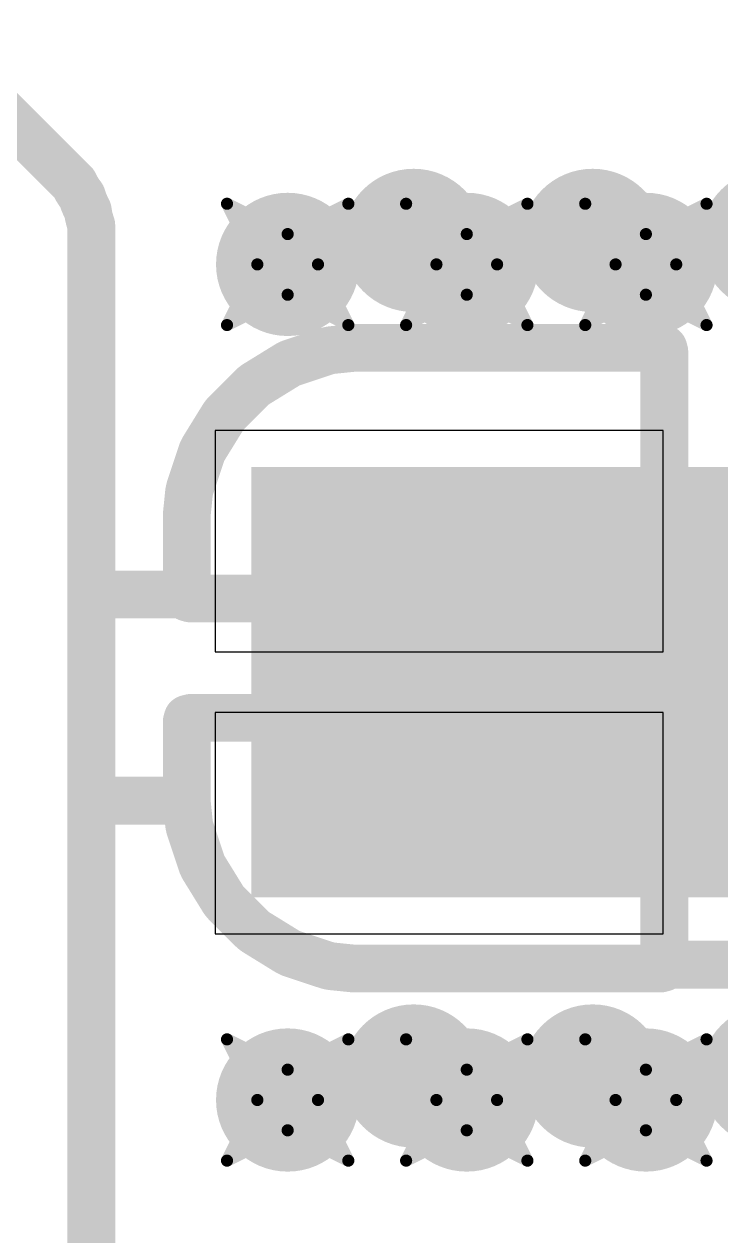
# Model space of a CAD drawing. Header units: inches. Extents: x 0 to 12.4, y -0.6 to 2.2.
# Drawn here: x 1.4329 to 1.5478, y 1.3916 to 1.5914 of the extents above; entities that cross this region are included whole.
import ezdxf

# ---------------------------------------------------------------- set-up
doc = ezdxf.new("R2010")
doc.units = ezdxf.units.IN
doc.header["$MEASUREMENT"] = 0
for name, color, linetype in [('Bottom Layer', 5, 'Continuous'), ('Dimension', 6, 'Continuous'), ('Drill Drawing', 1, 'Continuous'), ('Top Layer', 1, 'Continuous'), ('Top Paste', 8, 'Continuous'), ('Top Solder', 216, 'Continuous'), ('Via Holes', 16, 'Continuous')]:
    doc.layers.add(name, color=color, linetype=linetype)

# ---------------------------------------------------------------- blocks, each defined once
blk = doc.blocks.new('RT1A221M0605_61')
at = {"layer": 'Top Layer'}
blk.add_hatch(color=1, dxfattribs=at).paths.add_polyline_path([(0.03740155, 0.03149605), (0.17519685, 0.03149605), (0.17519685, -0.03149605), (0.03740155, -0.03149605)])
at = {"layer": 'Top Paste'}
blk.add_hatch(color=8, dxfattribs=at).paths.add_polyline_path([(0.03740155, 0.03149605), (0.17519685, 0.03149605), (0.17519685, -0.03149605), (0.03740155, -0.03149605)])
at = {"layer": 'Top Solder'}
blk.add_hatch(color=216, dxfattribs=at).paths.add_polyline_path([(0.03340155, 0.03549605), (0.17919685, 0.03549605), (0.17919685, -0.03549605), (0.03340155, -0.03549605)])

msp = doc.modelspace()

# ---------------------------------------------------------------- hatches: boundary and pattern name
at = {"layer": 'Bottom Layer'}
h = msp.add_hatch(color=5, dxfattribs=at)
edge = h.paths.add_edge_path()
edge.add_arc((1.4763779, 1.5518267), 0.011811, 0, 360)
h = msp.add_hatch(color=5, dxfattribs=at)
edge = h.paths.add_edge_path()
edge.add_arc((1.5059055, 1.5518267), 0.011811, 0, 360)
h = msp.add_hatch(color=5, dxfattribs=at)
edge = h.paths.add_edge_path()
edge.add_arc((1.535433, 1.5518267), 0.011811, 0, 360)
h = msp.add_hatch(color=5, dxfattribs=at)
edge = h.paths.add_edge_path()
edge.add_arc((1.4763779, 1.4140315), 0.011811, 0, 360)
h = msp.add_hatch(color=5, dxfattribs=at)
edge = h.paths.add_edge_path()
edge.add_arc((1.5059055, 1.4140315), 0.011811, 0, 360)
h = msp.add_hatch(color=5, dxfattribs=at)
edge = h.paths.add_edge_path()
edge.add_arc((1.535433, 1.4140315), 0.011811, 0, 360)
at = {"layer": 'Dimension'}
h = msp.add_hatch(color=6, dxfattribs=at)
edge = h.paths.add_edge_path()
edge.add_arc((1.4971399, 1.555784), 0.011811, 0, 360)
h = msp.add_hatch(color=6, dxfattribs=at)
edge = h.paths.add_edge_path()
edge.add_arc((1.5266675, 1.555784), 0.011811, 0, 360)
h = msp.add_hatch(color=6, dxfattribs=at)
edge = h.paths.add_edge_path()
edge.add_arc((1.556195, 1.555784), 0.011811, 0, 360)
h = msp.add_hatch(color=6, dxfattribs=at)
edge = h.paths.add_edge_path()
edge.add_arc((1.4971399, 1.4179887), 0.011811, 0, 360)
h = msp.add_hatch(color=6, dxfattribs=at)
edge = h.paths.add_edge_path()
edge.add_arc((1.5266675, 1.4179887), 0.011811, 0, 360)
h = msp.add_hatch(color=6, dxfattribs=at)
edge = h.paths.add_edge_path()
edge.add_arc((1.556195, 1.4179887), 0.011811, 0, 360)
at = {"layer": 'Top Layer'}
h = msp.add_hatch(color=1, dxfattribs=at)
edge = h.paths.add_edge_path()
edge.add_arc((1.4763779, 1.5518267), 0.011811, 0, 360)
h = msp.add_hatch(color=1, dxfattribs=at)
edge = h.paths.add_edge_path()
edge.add_arc((1.5059055, 1.5518267), 0.011811, 0, 360)
h = msp.add_hatch(color=1, dxfattribs=at)
edge = h.paths.add_edge_path()
edge.add_arc((1.535433, 1.5518267), 0.011811, 0, 360)
h = msp.add_hatch(color=1, dxfattribs=at)
edge = h.paths.add_edge_path()
edge.add_arc((1.4763779, 1.4140315), 0.011811, 0, 360)
h = msp.add_hatch(color=1, dxfattribs=at)
edge = h.paths.add_edge_path()
edge.add_arc((1.5059055, 1.4140315), 0.011811, 0, 360)
h = msp.add_hatch(color=1, dxfattribs=at)
edge = h.paths.add_edge_path()
edge.add_arc((1.535433, 1.4140315), 0.011811, 0, 360)
at = {"layer": 'Via Holes'}
h = msp.add_hatch(color=7, dxfattribs=at)
edge = h.paths.add_edge_path()
edge.add_arc((1.4763779, 1.5518267), 0.0059055, 0, 360)
h = msp.add_hatch(color=7, dxfattribs=at)
edge = h.paths.add_edge_path()
edge.add_arc((1.5059055, 1.5518267), 0.0059055, 0, 360)
h = msp.add_hatch(color=7, dxfattribs=at)
edge = h.paths.add_edge_path()
edge.add_arc((1.535433, 1.5518267), 0.0059055, 0, 360)
h = msp.add_hatch(color=7, dxfattribs=at)
edge = h.paths.add_edge_path()
edge.add_arc((1.4763779, 1.4140315), 0.0059055, 0, 360)
h = msp.add_hatch(color=7, dxfattribs=at)
edge = h.paths.add_edge_path()
edge.add_arc((1.5059055, 1.4140315), 0.0059055, 0, 360)
h = msp.add_hatch(color=7, dxfattribs=at)
edge = h.paths.add_edge_path()
edge.add_arc((1.535433, 1.4140315), 0.0059055, 0, 360)

# ---------------------------------------------------------------- linework, layer by layer
at = {"layer": 'Dimension'}
for points in [[(1.4188292, 1.587496, 0.007874, 0.007874, 0), (1.4402692, 1.566056, 0.007874, 0.007874, 0)], [(1.4402692, 1.566056, 0.007874, 0.007874, 0), (1.4402693, 1.5660559, 0.007874, 0.007874, 0)], [(1.4402693, 1.5660559, 0.007874, 0.007874, 0), (1.4411576, 1.5651676, 0.007874, 0.007874, 0)], [(1.4411576, 1.5651676, 0.007874, 0.007874, 0), (1.441332, 1.5648252, 0.007874, 0.007874, 0)], [(1.441332, 1.5648252, 0.007874, 0.007874, 0), (1.4413321, 1.5648252, 0.007874, 0.007874, 0)], [(1.4413321, 1.5648252, 0.007874, 0.007874, 0), (1.4415536, 1.5643905, 0.007874, 0.007874, 0)], [(1.4415536, 1.5643905, 0.007874, 0.007874, 0), (1.4419537, 1.5637376, 0.007874, 0.007874, 0)], [(1.4419537, 1.5637376, 0.007874, 0.007874, 0), (1.4424665, 1.5630316, 0.007874, 0.007874, 0)], [(1.4424665, 1.5630316, 0.007874, 0.007874, 0), (1.4427361, 1.562202, 0.007874, 0.007874, 0)], [(1.4427361, 1.562202, 0.007874, 0.007874, 0), (1.4430291, 1.5614946, 0.007874, 0.007874, 0)], [(1.4430291, 1.5614946, 0.007874, 0.007874, 0), (1.4434252, 1.5607172, 0.007874, 0.007874, 0)], [(1.4434252, 1.5607172, 0.007874, 0.007874, 0), (1.4434853, 1.5603379, 0.007874, 0.007874, 0)], [(1.4434853, 1.5603379, 0.007874, 0.007874, 0), (1.4435616, 1.5598559, 0.007874, 0.007874, 0)], [(1.4435616, 1.5598559, 0.007874, 0.007874, 0), (1.4437405, 1.5591107, 0.007874, 0.007874, 0)], [(1.4437405, 1.5591107, 0.007874, 0.007874, 0), (1.44401, 1.5582814, 0.007874, 0.007874, 0)], [(1.44401, 1.5578973, 0.007874, 0.007874, 0), (1.44401, 1.5582814, 0.007874, 0.007874, 0)], [(1.44401, 1.4973717, 0.007874, 0.007874, 0), (1.44401, 1.5578973, 0.007874, 0.007874, 0)], [(1.4769719, 1.5355726, 0.007874, 0.007874, 0), (1.4830012, 1.5375705, 0.007874, 0.007874, 0)], [(1.4830012, 1.5375705, 0.007874, 0.007874, 0), (1.4835194, 1.5376815, 0.007874, 0.007874, 0)], [(1.4835194, 1.5376815, 0.007874, 0.007874, 0), (1.4871749, 1.5380548, 0.007874, 0.007874, 0)], [(1.4871749, 1.5380548, 0.007874, 0.007874, 0), (1.4874222, 1.5380674, 0.007874, 0.007874, 0)], [(1.4874222, 1.5380674, 0.007874, 0.007874, 0), (1.5378357, 1.5380674, 0.007874, 0.007874, 0)], [(1.5378357, 1.5380674, 0.007874, 0.007874, 0), (1.5383426, 1.5379316, 0.007874, 0.007874, 0)], [(1.5383426, 1.5379316, 0.007874, 0.007874, 0), (1.5384785, 1.5374247, 0.007874, 0.007874, 0)], [(1.5384785, 1.4973717, 0.007874, 0.007874, 0), (1.5384785, 1.5374247, 0.007874, 0.007874, 0)], [(1.4710692, 1.5320088, 0.007874, 0.007874, 0), (1.4764601, 1.5353339, 0.007874, 0.007874, 0)], [(1.4764601, 1.5353339, 0.007874, 0.007874, 0), (1.4769719, 1.5355726, 0.007874, 0.007874, 0)], [(1.4661476, 1.5271799, 0.007874, 0.007874, 0), (1.4706259, 1.5316583, 0.007874, 0.007874, 0)], [(1.4706259, 1.5316583, 0.007874, 0.007874, 0), (1.4710692, 1.5320088, 0.007874, 0.007874, 0)], [(1.4624719, 1.5213457, 0.007874, 0.007874, 0), (1.465797, 1.5267366, 0.007874, 0.007874, 0)], [(1.465797, 1.5267366, 0.007874, 0.007874, 0), (1.4661476, 1.5271799, 0.007874, 0.007874, 0)], [(1.4602354, 1.5148047, 0.007874, 0.007874, 0), (1.4622332, 1.5208339, 0.007874, 0.007874, 0)], [(1.4622332, 1.5208339, 0.007874, 0.007874, 0), (1.4624719, 1.5213457, 0.007874, 0.007874, 0)], [(1.4601244, 1.5142863, 0.007874, 0.007874, 0), (1.4602354, 1.5148047, 0.007874, 0.007874, 0)], [(1.4597509, 1.5106309, 0.007874, 0.007874, 0), (1.4601244, 1.5142863, 0.007874, 0.007874, 0)], [(1.4597383, 1.5103837, 0.007874, 0.007874, 0), (1.4597509, 1.5106309, 0.007874, 0.007874, 0)], [(1.4597383, 1.4973717, 0.007874, 0.007874, 0), (1.4597383, 1.5103837, 0.007874, 0.007874, 0)], [(1.44401, 1.4633892, 0.007874, 0.007874, 0), (1.44401, 1.4973717, 0.007874, 0.007874, 0)], [(1.44401, 1.4973717, 0.007874, 0.007874, 0), (1.4597383, 1.4973717, 0.007874, 0.007874, 0)], [(1.44401, 1.4973717, 0.007874, 0.007874, 0), (1.4597383, 1.4973717, 0.007874, 0.007874, 0)], [(1.4597383, 1.4973717, 0.007874, 0.007874, 0), (1.4598742, 1.4968648, 0.007874, 0.007874, 0)], [(1.4598742, 1.4968648, 0.007874, 0.007874, 0), (1.4603811, 1.4967289, 0.007874, 0.007874, 0)], [(1.4603811, 1.4967289, 0.007874, 0.007874, 0), (1.5378357, 1.4967289, 0.007874, 0.007874, 0)], [(1.5378357, 1.4967289, 0.007874, 0.007874, 0), (1.5383426, 1.4968648, 0.007874, 0.007874, 0)], [(1.5383426, 1.4968648, 0.007874, 0.007874, 0), (1.5384785, 1.4973717, 0.007874, 0.007874, 0)], [(1.5384785, 1.4973717, 0.007874, 0.007874, 0), (1.5581635, 1.4973717, 0.007874, 0.007874, 0)], [(1.5384785, 1.4973717, 0.007874, 0.007874, 0), (1.5581635, 1.4973717, 0.007874, 0.007874, 0)], [(1.4597384, 1.4764011, 0.007874, 0.007874, 0), (1.4598742, 1.476908, 0.007874, 0.007874, 0)], [(1.4598742, 1.476908, 0.007874, 0.007874, 0), (1.4603811, 1.4770439, 0.007874, 0.007874, 0)], [(1.4603811, 1.4770439, 0.007874, 0.007874, 0), (1.5378357, 1.4770439, 0.007874, 0.007874, 0)], [(1.5378357, 1.4770439, 0.007874, 0.007874, 0), (1.5383426, 1.476908, 0.007874, 0.007874, 0)], [(1.5383426, 1.476908, 0.007874, 0.007874, 0), (1.5384785, 1.4764011, 0.007874, 0.007874, 0)], [(1.4597384, 1.4633892, 0.007874, 0.007874, 0), (1.4597384, 1.4764011, 0.007874, 0.007874, 0)], [(1.5384785, 1.4363481, 0.007874, 0.007874, 0), (1.5384785, 1.4764011, 0.007874, 0.007874, 0)], [(1.44401, 1.3773295, 0.007874, 0.007874, 0), (1.44401, 1.4633892, 0.007874, 0.007874, 0)], [(1.44401, 1.4633892, 0.007874, 0.007874, 0), (1.4597384, 1.4633892, 0.007874, 0.007874, 0)], [(1.44401, 1.4633892, 0.007874, 0.007874, 0), (1.4597384, 1.4633892, 0.007874, 0.007874, 0)], [(1.4597384, 1.4633892, 0.007874, 0.007874, 0), (1.459751, 1.4631419, 0.007874, 0.007874, 0)], [(1.459751, 1.4631419, 0.007874, 0.007874, 0), (1.4601244, 1.4594864, 0.007874, 0.007874, 0)], [(1.4601244, 1.4594864, 0.007874, 0.007874, 0), (1.4602353, 1.4589682, 0.007874, 0.007874, 0)], [(1.4602353, 1.4589682, 0.007874, 0.007874, 0), (1.4622332, 1.4529389, 0.007874, 0.007874, 0)], [(1.4622332, 1.4529389, 0.007874, 0.007874, 0), (1.4624719, 1.4524271, 0.007874, 0.007874, 0)], [(1.4624719, 1.4524271, 0.007874, 0.007874, 0), (1.465797, 1.4470362, 0.007874, 0.007874, 0)], [(1.465797, 1.4470362, 0.007874, 0.007874, 0), (1.4661476, 1.4465929, 0.007874, 0.007874, 0)], [(1.4661476, 1.4465929, 0.007874, 0.007874, 0), (1.4706259, 1.4421145, 0.007874, 0.007874, 0)], [(1.4706259, 1.4421145, 0.007874, 0.007874, 0), (1.4710692, 1.441764, 0.007874, 0.007874, 0)], [(1.4710692, 1.441764, 0.007874, 0.007874, 0), (1.4764601, 1.4384389, 0.007874, 0.007874, 0)], [(1.4764601, 1.4384389, 0.007874, 0.007874, 0), (1.4769719, 1.4382002, 0.007874, 0.007874, 0)], [(1.4769719, 1.4382002, 0.007874, 0.007874, 0), (1.4830011, 1.4362023, 0.007874, 0.007874, 0)], [(1.4830011, 1.4362023, 0.007874, 0.007874, 0), (1.4835195, 1.4360913, 0.007874, 0.007874, 0)], [(1.4835195, 1.4360913, 0.007874, 0.007874, 0), (1.487175, 1.4357179, 0.007874, 0.007874, 0)], [(1.487175, 1.4357179, 0.007874, 0.007874, 0), (1.4874221, 1.4357053, 0.007874, 0.007874, 0)], [(1.4874221, 1.4357053, 0.007874, 0.007874, 0), (1.5378357, 1.4357053, 0.007874, 0.007874, 0)], [(1.5378357, 1.4357053, 0.007874, 0.007874, 0), (1.5383426, 1.4358411, 0.007874, 0.007874, 0)], [(1.5383426, 1.4358411, 0.007874, 0.007874, 0), (1.5384785, 1.436348, 0.007874, 0.007874, 0)], [(1.5384785, 1.4363481, 0.007874, 0.007874, 0), (1.5581635, 1.4363481, 0.007874, 0.007874, 0)], [(1.5384785, 1.4363481, 0.007874, 0.007874, 0), (1.5581635, 1.4363481, 0.007874, 0.007874, 0)], [(1.5384785, 1.436348, 0.007874, 0.007874, 0), (1.5384785, 1.4363481, 0.007874, 0.007874, 0)]]:
    msp.add_lwpolyline(points, format="xyseb", dxfattribs=at)
for points in [[(1.4383007, 1.566056, 0.003937, 0.003937, 1), (1.4422377, 1.566056, 0.003937, 0.003937, 1)], [(1.4383007, 1.566056, 0.003937, 0.003937, 1), (1.4422377, 1.566056, 0.003937, 0.003937, 1)], [(1.4383008, 1.5660559, 0.003937, 0.003937, 1), (1.4422378, 1.5660559, 0.003937, 0.003937, 1)], [(1.4383008, 1.5660559, 0.003937, 0.003937, 1), (1.4422378, 1.5660559, 0.003937, 0.003937, 1)], [(1.4391891, 1.5651676, 0.003937, 0.003937, 1), (1.4431261, 1.5651676, 0.003937, 0.003937, 1)], [(1.4391891, 1.5651676, 0.003937, 0.003937, 1), (1.4431261, 1.5651676, 0.003937, 0.003937, 1)], [(1.4393635, 1.5648252, 0.003937, 0.003937, 1), (1.4433005, 1.5648252, 0.003937, 0.003937, 1)], [(1.4393635, 1.5648252, 0.003937, 0.003937, 1), (1.4433005, 1.5648252, 0.003937, 0.003937, 1)], [(1.4393636, 1.5648252, 0.003937, 0.003937, 1), (1.4433006, 1.5648252, 0.003937, 0.003937, 1)], [(1.4393636, 1.5648252, 0.003937, 0.003937, 1), (1.4433006, 1.5648252, 0.003937, 0.003937, 1)], [(1.4395851, 1.5643905, 0.003937, 0.003937, 1), (1.4435221, 1.5643905, 0.003937, 0.003937, 1)], [(1.4395851, 1.5643905, 0.003937, 0.003937, 1), (1.4435221, 1.5643905, 0.003937, 0.003937, 1)], [(1.4399852, 1.5637376, 0.003937, 0.003937, 1), (1.4439222, 1.5637376, 0.003937, 0.003937, 1)], [(1.4399852, 1.5637376, 0.003937, 0.003937, 1), (1.4439222, 1.5637376, 0.003937, 0.003937, 1)], [(1.440498, 1.5630316, 0.003937, 0.003937, 1), (1.444435, 1.5630316, 0.003937, 0.003937, 1)], [(1.440498, 1.5630316, 0.003937, 0.003937, 1), (1.444435, 1.5630316, 0.003937, 0.003937, 1)], [(1.4407676, 1.562202, 0.003937, 0.003937, 1), (1.4447046, 1.562202, 0.003937, 0.003937, 1)], [(1.4407676, 1.562202, 0.003937, 0.003937, 1), (1.4447046, 1.562202, 0.003937, 0.003937, 1)], [(1.4410606, 1.5614946, 0.003937, 0.003937, 1), (1.4449976, 1.5614946, 0.003937, 0.003937, 1)], [(1.4410606, 1.5614946, 0.003937, 0.003937, 1), (1.4449976, 1.5614946, 0.003937, 0.003937, 1)], [(1.4414567, 1.5607172, 0.003937, 0.003937, 1), (1.4453937, 1.5607172, 0.003937, 0.003937, 1)], [(1.4414567, 1.5607172, 0.003937, 0.003937, 1), (1.4453937, 1.5607172, 0.003937, 0.003937, 1)], [(1.4415168, 1.5603379, 0.003937, 0.003937, 1), (1.4454538, 1.5603379, 0.003937, 0.003937, 1)], [(1.4415168, 1.5603379, 0.003937, 0.003937, 1), (1.4454538, 1.5603379, 0.003937, 0.003937, 1)], [(1.4415931, 1.5598559, 0.003937, 0.003937, 1), (1.4455301, 1.5598559, 0.003937, 0.003937, 1)], [(1.4415931, 1.5598559, 0.003937, 0.003937, 1), (1.4455301, 1.5598559, 0.003937, 0.003937, 1)], [(1.441772, 1.5591107, 0.003937, 0.003937, 1), (1.445709, 1.5591107, 0.003937, 0.003937, 1)], [(1.441772, 1.5591107, 0.003937, 0.003937, 1), (1.445709, 1.5591107, 0.003937, 0.003937, 1)], [(1.4420415, 1.5582814, 0.003937, 0.003937, 1), (1.4459785, 1.5582814, 0.003937, 0.003937, 1)], [(1.4420415, 1.5582814, 0.003937, 0.003937, 1), (1.4459785, 1.5582814, 0.003937, 0.003937, 1)], [(1.4420415, 1.5578973, 0.003937, 0.003937, 1), (1.4459785, 1.5578973, 0.003937, 0.003937, 1)], [(1.4420415, 1.5578973, 0.003937, 0.003937, 1), (1.4459785, 1.5578973, 0.003937, 0.003937, 1)], [(1.4810327, 1.5375705, 0.003937, 0.003937, 1), (1.4849697, 1.5375705, 0.003937, 0.003937, 1)], [(1.4810327, 1.5375705, 0.003937, 0.003937, 1), (1.4849697, 1.5375705, 0.003937, 0.003937, 1)], [(1.4815509, 1.5376815, 0.003937, 0.003937, 1), (1.4854879, 1.5376815, 0.003937, 0.003937, 1)], [(1.4815509, 1.5376815, 0.003937, 0.003937, 1), (1.4854879, 1.5376815, 0.003937, 0.003937, 1)], [(1.4852064, 1.5380548, 0.003937, 0.003937, 1), (1.4891434, 1.5380548, 0.003937, 0.003937, 1)], [(1.4852064, 1.5380548, 0.003937, 0.003937, 1), (1.4891434, 1.5380548, 0.003937, 0.003937, 1)], [(1.4854537, 1.5380674, 0.003937, 0.003937, 1), (1.4893907, 1.5380674, 0.003937, 0.003937, 1)], [(1.4854537, 1.5380674, 0.003937, 0.003937, 1), (1.4893907, 1.5380674, 0.003937, 0.003937, 1)], [(1.5358672, 1.5380674, 0.003937, 0.003937, 1), (1.5398042, 1.5380674, 0.003937, 0.003937, 1)], [(1.5358672, 1.5380674, 0.003937, 0.003937, 1), (1.5398042, 1.5380674, 0.003937, 0.003937, 1)], [(1.5363741, 1.5379316, 0.003937, 0.003937, 1), (1.5403111, 1.5379316, 0.003937, 0.003937, 1)], [(1.5363741, 1.5379316, 0.003937, 0.003937, 1), (1.5403111, 1.5379316, 0.003937, 0.003937, 1)], [(1.53651, 1.5374247, 0.003937, 0.003937, 1), (1.540447, 1.5374247, 0.003937, 0.003937, 1)], [(1.53651, 1.5374247, 0.003937, 0.003937, 1), (1.540447, 1.5374247, 0.003937, 0.003937, 1)], [(1.4744916, 1.5353339, 0.003937, 0.003937, 1), (1.4784286, 1.5353339, 0.003937, 0.003937, 1)], [(1.4744916, 1.5353339, 0.003937, 0.003937, 1), (1.4784286, 1.5353339, 0.003937, 0.003937, 1)], [(1.4750034, 1.5355726, 0.003937, 0.003937, 1), (1.4789404, 1.5355726, 0.003937, 0.003937, 1)], [(1.4750034, 1.5355726, 0.003937, 0.003937, 1), (1.4789404, 1.5355726, 0.003937, 0.003937, 1)], [(1.4686574, 1.5316583, 0.003937, 0.003937, 1), (1.4725944, 1.5316583, 0.003937, 0.003937, 1)], [(1.4686574, 1.5316583, 0.003937, 0.003937, 1), (1.4725944, 1.5316583, 0.003937, 0.003937, 1)], [(1.4691007, 1.5320088, 0.003937, 0.003937, 1), (1.4730377, 1.5320088, 0.003937, 0.003937, 1)], [(1.4691007, 1.5320088, 0.003937, 0.003937, 1), (1.4730377, 1.5320088, 0.003937, 0.003937, 1)], [(1.4638285, 1.5267366, 0.003937, 0.003937, 1), (1.4677655, 1.5267366, 0.003937, 0.003937, 1)], [(1.4638285, 1.5267366, 0.003937, 0.003937, 1), (1.4677655, 1.5267366, 0.003937, 0.003937, 1)], [(1.4641791, 1.5271799, 0.003937, 0.003937, 1), (1.4681161, 1.5271799, 0.003937, 0.003937, 1)], [(1.4641791, 1.5271799, 0.003937, 0.003937, 1), (1.4681161, 1.5271799, 0.003937, 0.003937, 1)], [(1.4602647, 1.5208339, 0.003937, 0.003937, 1), (1.4642017, 1.5208339, 0.003937, 0.003937, 1)], [(1.4602647, 1.5208339, 0.003937, 0.003937, 1), (1.4642017, 1.5208339, 0.003937, 0.003937, 1)], [(1.4605034, 1.5213457, 0.003937, 0.003937, 1), (1.4644404, 1.5213457, 0.003937, 0.003937, 1)], [(1.4605034, 1.5213457, 0.003937, 0.003937, 1), (1.4644404, 1.5213457, 0.003937, 0.003937, 1)], [(1.4582669, 1.5148047, 0.003937, 0.003937, 1), (1.4622039, 1.5148047, 0.003937, 0.003937, 1)], [(1.4582669, 1.5148047, 0.003937, 0.003937, 1), (1.4622039, 1.5148047, 0.003937, 0.003937, 1)], [(1.4581559, 1.5142863, 0.003937, 0.003937, 1), (1.4620929, 1.5142863, 0.003937, 0.003937, 1)], [(1.4581559, 1.5142863, 0.003937, 0.003937, 1), (1.4620929, 1.5142863, 0.003937, 0.003937, 1)], [(1.4577824, 1.5106309, 0.003937, 0.003937, 1), (1.4617194, 1.5106309, 0.003937, 0.003937, 1)], [(1.4577824, 1.5106309, 0.003937, 0.003937, 1), (1.4617194, 1.5106309, 0.003937, 0.003937, 1)], [(1.4577698, 1.5103837, 0.003937, 0.003937, 1), (1.4617068, 1.5103837, 0.003937, 0.003937, 1)], [(1.4577698, 1.5103837, 0.003937, 0.003937, 1), (1.4617068, 1.5103837, 0.003937, 0.003937, 1)], [(1.4420415, 1.4973717, 0.003937, 0.003937, 1), (1.4459785, 1.4973717, 0.003937, 0.003937, 1)], [(1.4420415, 1.4973717, 0.003937, 0.003937, 1), (1.4459785, 1.4973717, 0.003937, 0.003937, 1)], [(1.4420415, 1.4973717, 0.003937, 0.003937, 1), (1.4459785, 1.4973717, 0.003937, 0.003937, 1)], [(1.4420415, 1.4973717, 0.003937, 0.003937, 1), (1.4459785, 1.4973717, 0.003937, 0.003937, 1)], [(1.4577698, 1.4973717, 0.003937, 0.003937, 1), (1.4617068, 1.4973717, 0.003937, 0.003937, 1)], [(1.4577698, 1.4973717, 0.003937, 0.003937, 1), (1.4617068, 1.4973717, 0.003937, 0.003937, 1)], [(1.4577698, 1.4973717, 0.003937, 0.003937, 1), (1.4617068, 1.4973717, 0.003937, 0.003937, 1)], [(1.4577698, 1.4973717, 0.003937, 0.003937, 1), (1.4617068, 1.4973717, 0.003937, 0.003937, 1)], [(1.4579057, 1.4968648, 0.003937, 0.003937, 1), (1.4618427, 1.4968648, 0.003937, 0.003937, 1)], [(1.4579057, 1.4968648, 0.003937, 0.003937, 1), (1.4618427, 1.4968648, 0.003937, 0.003937, 1)], [(1.4584126, 1.4967289, 0.003937, 0.003937, 1), (1.4623496, 1.4967289, 0.003937, 0.003937, 1)], [(1.4584126, 1.4967289, 0.003937, 0.003937, 1), (1.4623496, 1.4967289, 0.003937, 0.003937, 1)], [(1.5358672, 1.4967289, 0.003937, 0.003937, 1), (1.5398042, 1.4967289, 0.003937, 0.003937, 1)], [(1.5358672, 1.4967289, 0.003937, 0.003937, 1), (1.5398042, 1.4967289, 0.003937, 0.003937, 1)], [(1.5363741, 1.4968648, 0.003937, 0.003937, 1), (1.5403111, 1.4968648, 0.003937, 0.003937, 1)], [(1.5363741, 1.4968648, 0.003937, 0.003937, 1), (1.5403111, 1.4968648, 0.003937, 0.003937, 1)], [(1.53651, 1.4973717, 0.003937, 0.003937, 1), (1.540447, 1.4973717, 0.003937, 0.003937, 1)], [(1.53651, 1.4973717, 0.003937, 0.003937, 1), (1.540447, 1.4973717, 0.003937, 0.003937, 1)], [(1.53651, 1.4973717, 0.003937, 0.003937, 1), (1.540447, 1.4973717, 0.003937, 0.003937, 1)], [(1.53651, 1.4973717, 0.003937, 0.003937, 1), (1.540447, 1.4973717, 0.003937, 0.003937, 1)], [(1.4579057, 1.476908, 0.003937, 0.003937, 1), (1.4618427, 1.476908, 0.003937, 0.003937, 1)], [(1.4579057, 1.476908, 0.003937, 0.003937, 1), (1.4618427, 1.476908, 0.003937, 0.003937, 1)], [(1.4584126, 1.4770439, 0.003937, 0.003937, 1), (1.4623496, 1.4770439, 0.003937, 0.003937, 1)], [(1.4584126, 1.4770439, 0.003937, 0.003937, 1), (1.4623496, 1.4770439, 0.003937, 0.003937, 1)], [(1.5358672, 1.4770439, 0.003937, 0.003937, 1), (1.5398042, 1.4770439, 0.003937, 0.003937, 1)], [(1.5358672, 1.4770439, 0.003937, 0.003937, 1), (1.5398042, 1.4770439, 0.003937, 0.003937, 1)], [(1.5363741, 1.476908, 0.003937, 0.003937, 1), (1.5403111, 1.476908, 0.003937, 0.003937, 1)], [(1.5363741, 1.476908, 0.003937, 0.003937, 1), (1.5403111, 1.476908, 0.003937, 0.003937, 1)], [(1.4577699, 1.4764011, 0.003937, 0.003937, 1), (1.4617069, 1.4764011, 0.003937, 0.003937, 1)], [(1.4577699, 1.4764011, 0.003937, 0.003937, 1), (1.4617069, 1.4764011, 0.003937, 0.003937, 1)], [(1.53651, 1.4764011, 0.003937, 0.003937, 1), (1.540447, 1.4764011, 0.003937, 0.003937, 1)], [(1.53651, 1.4764011, 0.003937, 0.003937, 1), (1.540447, 1.4764011, 0.003937, 0.003937, 1)], [(1.4420415, 1.4633892, 0.003937, 0.003937, 1), (1.4459785, 1.4633892, 0.003937, 0.003937, 1)], [(1.4420415, 1.4633892, 0.003937, 0.003937, 1), (1.4459785, 1.4633892, 0.003937, 0.003937, 1)], [(1.4420415, 1.4633892, 0.003937, 0.003937, 1), (1.4459785, 1.4633892, 0.003937, 0.003937, 1)], [(1.4420415, 1.4633892, 0.003937, 0.003937, 1), (1.4459785, 1.4633892, 0.003937, 0.003937, 1)], [(1.4577699, 1.4633892, 0.003937, 0.003937, 1), (1.4617069, 1.4633892, 0.003937, 0.003937, 1)], [(1.4577699, 1.4633892, 0.003937, 0.003937, 1), (1.4617069, 1.4633892, 0.003937, 0.003937, 1)], [(1.4577699, 1.4633892, 0.003937, 0.003937, 1), (1.4617069, 1.4633892, 0.003937, 0.003937, 1)], [(1.4577699, 1.4633892, 0.003937, 0.003937, 1), (1.4617069, 1.4633892, 0.003937, 0.003937, 1)], [(1.4577825, 1.4631419, 0.003937, 0.003937, 1), (1.4617195, 1.4631419, 0.003937, 0.003937, 1)], [(1.4577825, 1.4631419, 0.003937, 0.003937, 1), (1.4617195, 1.4631419, 0.003937, 0.003937, 1)], [(1.4581559, 1.4594864, 0.003937, 0.003937, 1), (1.4620929, 1.4594864, 0.003937, 0.003937, 1)], [(1.4581559, 1.4594864, 0.003937, 0.003937, 1), (1.4620929, 1.4594864, 0.003937, 0.003937, 1)], [(1.4582668, 1.4589682, 0.003937, 0.003937, 1), (1.4622038, 1.4589682, 0.003937, 0.003937, 1)], [(1.4582668, 1.4589682, 0.003937, 0.003937, 1), (1.4622038, 1.4589682, 0.003937, 0.003937, 1)], [(1.4602647, 1.4529389, 0.003937, 0.003937, 1), (1.4642017, 1.4529389, 0.003937, 0.003937, 1)], [(1.4602647, 1.4529389, 0.003937, 0.003937, 1), (1.4642017, 1.4529389, 0.003937, 0.003937, 1)], [(1.4605034, 1.4524271, 0.003937, 0.003937, 1), (1.4644404, 1.4524271, 0.003937, 0.003937, 1)], [(1.4605034, 1.4524271, 0.003937, 0.003937, 1), (1.4644404, 1.4524271, 0.003937, 0.003937, 1)], [(1.4638285, 1.4470362, 0.003937, 0.003937, 1), (1.4677655, 1.4470362, 0.003937, 0.003937, 1)], [(1.4638285, 1.4470362, 0.003937, 0.003937, 1), (1.4677655, 1.4470362, 0.003937, 0.003937, 1)], [(1.4641791, 1.4465929, 0.003937, 0.003937, 1), (1.4681161, 1.4465929, 0.003937, 0.003937, 1)], [(1.4641791, 1.4465929, 0.003937, 0.003937, 1), (1.4681161, 1.4465929, 0.003937, 0.003937, 1)], [(1.4686574, 1.4421145, 0.003937, 0.003937, 1), (1.4725944, 1.4421145, 0.003937, 0.003937, 1)], [(1.4686574, 1.4421145, 0.003937, 0.003937, 1), (1.4725944, 1.4421145, 0.003937, 0.003937, 1)], [(1.4691007, 1.441764, 0.003937, 0.003937, 1), (1.4730377, 1.441764, 0.003937, 0.003937, 1)], [(1.4691007, 1.441764, 0.003937, 0.003937, 1), (1.4730377, 1.441764, 0.003937, 0.003937, 1)], [(1.4744916, 1.4384389, 0.003937, 0.003937, 1), (1.4784286, 1.4384389, 0.003937, 0.003937, 1)], [(1.4744916, 1.4384389, 0.003937, 0.003937, 1), (1.4784286, 1.4384389, 0.003937, 0.003937, 1)], [(1.4750034, 1.4382002, 0.003937, 0.003937, 1), (1.4789404, 1.4382002, 0.003937, 0.003937, 1)], [(1.4750034, 1.4382002, 0.003937, 0.003937, 1), (1.4789404, 1.4382002, 0.003937, 0.003937, 1)], [(1.4810326, 1.4362023, 0.003937, 0.003937, 1), (1.4849696, 1.4362023, 0.003937, 0.003937, 1)], [(1.4810326, 1.4362023, 0.003937, 0.003937, 1), (1.4849696, 1.4362023, 0.003937, 0.003937, 1)], [(1.481551, 1.4360913, 0.003937, 0.003937, 1), (1.485488, 1.4360913, 0.003937, 0.003937, 1)], [(1.481551, 1.4360913, 0.003937, 0.003937, 1), (1.485488, 1.4360913, 0.003937, 0.003937, 1)], [(1.4852065, 1.4357179, 0.003937, 0.003937, 1), (1.4891435, 1.4357179, 0.003937, 0.003937, 1)], [(1.4852065, 1.4357179, 0.003937, 0.003937, 1), (1.4891435, 1.4357179, 0.003937, 0.003937, 1)], [(1.4854536, 1.4357053, 0.003937, 0.003937, 1), (1.4893906, 1.4357053, 0.003937, 0.003937, 1)], [(1.4854536, 1.4357053, 0.003937, 0.003937, 1), (1.4893906, 1.4357053, 0.003937, 0.003937, 1)], [(1.5358672, 1.4357053, 0.003937, 0.003937, 1), (1.5398042, 1.4357053, 0.003937, 0.003937, 1)], [(1.5358672, 1.4357053, 0.003937, 0.003937, 1), (1.5398042, 1.4357053, 0.003937, 0.003937, 1)], [(1.5363741, 1.4358411, 0.003937, 0.003937, 1), (1.5403111, 1.4358411, 0.003937, 0.003937, 1)], [(1.5363741, 1.4358411, 0.003937, 0.003937, 1), (1.5403111, 1.4358411, 0.003937, 0.003937, 1)], [(1.53651, 1.4363481, 0.003937, 0.003937, 1), (1.540447, 1.4363481, 0.003937, 0.003937, 1)], [(1.53651, 1.4363481, 0.003937, 0.003937, 1), (1.540447, 1.4363481, 0.003937, 0.003937, 1)], [(1.53651, 1.4363481, 0.003937, 0.003937, 1), (1.540447, 1.4363481, 0.003937, 0.003937, 1)], [(1.53651, 1.4363481, 0.003937, 0.003937, 1), (1.540447, 1.4363481, 0.003937, 0.003937, 1)], [(1.53651, 1.436348, 0.003937, 0.003937, 1), (1.540447, 1.436348, 0.003937, 0.003937, 1)], [(1.53651, 1.436348, 0.003937, 0.003937, 1), (1.540447, 1.436348, 0.003937, 0.003937, 1)]]:
    msp.add_lwpolyline(points, format="xyseb", close=True, dxfattribs=at)
at = {"layer": 'Drill Drawing'}
for points in [[(1.4663779, 1.5618267, 0.002, 0.002, 0), (1.4763779, 1.5568267, 0.002, 0.002, 0)], [(1.4663779, 1.5618267, 0.002, 0.002, 0), (1.4713779, 1.5518267, 0.002, 0.002, 0)], [(1.4763779, 1.5568267, 0.002, 0.002, 0), (1.4863779, 1.5618267, 0.002, 0.002, 0)], [(1.4813779, 1.5518267, 0.002, 0.002, 0), (1.4863779, 1.5618267, 0.002, 0.002, 0)], [(1.4959055, 1.5618267, 0.002, 0.002, 0), (1.5059055, 1.5568267, 0.002, 0.002, 0)], [(1.4959055, 1.5618267, 0.002, 0.002, 0), (1.5009055, 1.5518267, 0.002, 0.002, 0)], [(1.5059055, 1.5568267, 0.002, 0.002, 0), (1.5159055, 1.5618267, 0.002, 0.002, 0)], [(1.5109055, 1.5518267, 0.002, 0.002, 0), (1.5159055, 1.5618267, 0.002, 0.002, 0)], [(1.525433, 1.5618267, 0.002, 0.002, 0), (1.535433, 1.5568267, 0.002, 0.002, 0)], [(1.525433, 1.5618267, 0.002, 0.002, 0), (1.530433, 1.5518267, 0.002, 0.002, 0)], [(1.535433, 1.5568267, 0.002, 0.002, 0), (1.545433, 1.5618267, 0.002, 0.002, 0)], [(1.540433, 1.5518267, 0.002, 0.002, 0), (1.545433, 1.5618267, 0.002, 0.002, 0)], [(1.4663779, 1.5418267, 0.002, 0.002, 0), (1.4713779, 1.5518267, 0.002, 0.002, 0)], [(1.4813779, 1.5518267, 0.002, 0.002, 0), (1.4863779, 1.5418267, 0.002, 0.002, 0)], [(1.4959055, 1.5418267, 0.002, 0.002, 0), (1.5009055, 1.5518267, 0.002, 0.002, 0)], [(1.5109055, 1.5518267, 0.002, 0.002, 0), (1.5159055, 1.5418267, 0.002, 0.002, 0)], [(1.525433, 1.5418267, 0.002, 0.002, 0), (1.530433, 1.5518267, 0.002, 0.002, 0)], [(1.540433, 1.5518267, 0.002, 0.002, 0), (1.545433, 1.5418267, 0.002, 0.002, 0)], [(1.4663779, 1.5418267, 0.002, 0.002, 0), (1.4763779, 1.5468267, 0.002, 0.002, 0)], [(1.4763779, 1.5468267, 0.002, 0.002, 0), (1.4863779, 1.5418267, 0.002, 0.002, 0)], [(1.4959055, 1.5418267, 0.002, 0.002, 0), (1.5059055, 1.5468267, 0.002, 0.002, 0)], [(1.5059055, 1.5468267, 0.002, 0.002, 0), (1.5159055, 1.5418267, 0.002, 0.002, 0)], [(1.525433, 1.5418267, 0.002, 0.002, 0), (1.535433, 1.5468267, 0.002, 0.002, 0)], [(1.535433, 1.5468267, 0.002, 0.002, 0), (1.545433, 1.5418267, 0.002, 0.002, 0)], [(1.4663779, 1.4240315, 0.002, 0.002, 0), (1.4763779, 1.4190315, 0.002, 0.002, 0)], [(1.4663779, 1.4240315, 0.002, 0.002, 0), (1.4713779, 1.4140315, 0.002, 0.002, 0)], [(1.4763779, 1.4190315, 0.002, 0.002, 0), (1.4863779, 1.4240315, 0.002, 0.002, 0)], [(1.4813779, 1.4140315, 0.002, 0.002, 0), (1.4863779, 1.4240315, 0.002, 0.002, 0)], [(1.4959055, 1.4240315, 0.002, 0.002, 0), (1.5059055, 1.4190315, 0.002, 0.002, 0)], [(1.4959055, 1.4240315, 0.002, 0.002, 0), (1.5009055, 1.4140315, 0.002, 0.002, 0)], [(1.5059055, 1.4190315, 0.002, 0.002, 0), (1.5159055, 1.4240315, 0.002, 0.002, 0)], [(1.5109055, 1.4140315, 0.002, 0.002, 0), (1.5159055, 1.4240315, 0.002, 0.002, 0)], [(1.525433, 1.4240315, 0.002, 0.002, 0), (1.535433, 1.4190315, 0.002, 0.002, 0)], [(1.525433, 1.4240315, 0.002, 0.002, 0), (1.530433, 1.4140315, 0.002, 0.002, 0)], [(1.535433, 1.4190315, 0.002, 0.002, 0), (1.545433, 1.4240315, 0.002, 0.002, 0)], [(1.540433, 1.4140315, 0.002, 0.002, 0), (1.545433, 1.4240315, 0.002, 0.002, 0)], [(1.4663779, 1.4040315, 0.002, 0.002, 0), (1.4713779, 1.4140315, 0.002, 0.002, 0)], [(1.4813779, 1.4140315, 0.002, 0.002, 0), (1.4863779, 1.4040315, 0.002, 0.002, 0)], [(1.4959055, 1.4040315, 0.002, 0.002, 0), (1.5009055, 1.4140315, 0.002, 0.002, 0)], [(1.5109055, 1.4140315, 0.002, 0.002, 0), (1.5159055, 1.4040315, 0.002, 0.002, 0)], [(1.525433, 1.4040315, 0.002, 0.002, 0), (1.530433, 1.4140315, 0.002, 0.002, 0)], [(1.540433, 1.4140315, 0.002, 0.002, 0), (1.545433, 1.4040315, 0.002, 0.002, 0)], [(1.4663779, 1.4040315, 0.002, 0.002, 0), (1.4763779, 1.4090315, 0.002, 0.002, 0)], [(1.4763779, 1.4090315, 0.002, 0.002, 0), (1.4863779, 1.4040315, 0.002, 0.002, 0)], [(1.4959055, 1.4040315, 0.002, 0.002, 0), (1.5059055, 1.4090315, 0.002, 0.002, 0)], [(1.5059055, 1.4090315, 0.002, 0.002, 0), (1.5159055, 1.4040315, 0.002, 0.002, 0)], [(1.525433, 1.4040315, 0.002, 0.002, 0), (1.535433, 1.4090315, 0.002, 0.002, 0)], [(1.535433, 1.4090315, 0.002, 0.002, 0), (1.545433, 1.4040315, 0.002, 0.002, 0)]]:
    msp.add_lwpolyline(points, format="xyseb", dxfattribs=at)
for points in [[(1.4658779, 1.5618267, 0.001, 0.001, 1), (1.4668779, 1.5618267, 0.001, 0.001, 1)], [(1.4658779, 1.5618267, 0.001, 0.001, 1), (1.4668779, 1.5618267, 0.001, 0.001, 1)], [(1.4858779, 1.5618267, 0.001, 0.001, 1), (1.4868779, 1.5618267, 0.001, 0.001, 1)], [(1.4858779, 1.5618267, 0.001, 0.001, 1), (1.4868779, 1.5618267, 0.001, 0.001, 1)], [(1.4954055, 1.5618267, 0.001, 0.001, 1), (1.4964055, 1.5618267, 0.001, 0.001, 1)], [(1.4954055, 1.5618267, 0.001, 0.001, 1), (1.4964055, 1.5618267, 0.001, 0.001, 1)], [(1.5154055, 1.5618267, 0.001, 0.001, 1), (1.5164055, 1.5618267, 0.001, 0.001, 1)], [(1.5154055, 1.5618267, 0.001, 0.001, 1), (1.5164055, 1.5618267, 0.001, 0.001, 1)], [(1.524933, 1.5618267, 0.001, 0.001, 1), (1.525933, 1.5618267, 0.001, 0.001, 1)], [(1.524933, 1.5618267, 0.001, 0.001, 1), (1.525933, 1.5618267, 0.001, 0.001, 1)], [(1.544933, 1.5618267, 0.001, 0.001, 1), (1.545933, 1.5618267, 0.001, 0.001, 1)], [(1.544933, 1.5618267, 0.001, 0.001, 1), (1.545933, 1.5618267, 0.001, 0.001, 1)], [(1.4758779, 1.5568267, 0.001, 0.001, 1), (1.4768779, 1.5568267, 0.001, 0.001, 1)], [(1.4758779, 1.5568267, 0.001, 0.001, 1), (1.4768779, 1.5568267, 0.001, 0.001, 1)], [(1.5054055, 1.5568267, 0.001, 0.001, 1), (1.5064055, 1.5568267, 0.001, 0.001, 1)], [(1.5054055, 1.5568267, 0.001, 0.001, 1), (1.5064055, 1.5568267, 0.001, 0.001, 1)], [(1.534933, 1.5568267, 0.001, 0.001, 1), (1.535933, 1.5568267, 0.001, 0.001, 1)], [(1.534933, 1.5568267, 0.001, 0.001, 1), (1.535933, 1.5568267, 0.001, 0.001, 1)], [(1.4708779, 1.5518267, 0.001, 0.001, 1), (1.4718779, 1.5518267, 0.001, 0.001, 1)], [(1.4708779, 1.5518267, 0.001, 0.001, 1), (1.4718779, 1.5518267, 0.001, 0.001, 1)], [(1.4808779, 1.5518267, 0.001, 0.001, 1), (1.4818779, 1.5518267, 0.001, 0.001, 1)], [(1.4808779, 1.5518267, 0.001, 0.001, 1), (1.4818779, 1.5518267, 0.001, 0.001, 1)], [(1.5004055, 1.5518267, 0.001, 0.001, 1), (1.5014055, 1.5518267, 0.001, 0.001, 1)], [(1.5004055, 1.5518267, 0.001, 0.001, 1), (1.5014055, 1.5518267, 0.001, 0.001, 1)], [(1.5104055, 1.5518267, 0.001, 0.001, 1), (1.5114055, 1.5518267, 0.001, 0.001, 1)], [(1.5104055, 1.5518267, 0.001, 0.001, 1), (1.5114055, 1.5518267, 0.001, 0.001, 1)], [(1.529933, 1.5518267, 0.001, 0.001, 1), (1.530933, 1.5518267, 0.001, 0.001, 1)], [(1.529933, 1.5518267, 0.001, 0.001, 1), (1.530933, 1.5518267, 0.001, 0.001, 1)], [(1.539933, 1.5518267, 0.001, 0.001, 1), (1.540933, 1.5518267, 0.001, 0.001, 1)], [(1.539933, 1.5518267, 0.001, 0.001, 1), (1.540933, 1.5518267, 0.001, 0.001, 1)], [(1.4758779, 1.5468267, 0.001, 0.001, 1), (1.4768779, 1.5468267, 0.001, 0.001, 1)], [(1.4758779, 1.5468267, 0.001, 0.001, 1), (1.4768779, 1.5468267, 0.001, 0.001, 1)], [(1.5054055, 1.5468267, 0.001, 0.001, 1), (1.5064055, 1.5468267, 0.001, 0.001, 1)], [(1.5054055, 1.5468267, 0.001, 0.001, 1), (1.5064055, 1.5468267, 0.001, 0.001, 1)], [(1.534933, 1.5468267, 0.001, 0.001, 1), (1.535933, 1.5468267, 0.001, 0.001, 1)], [(1.534933, 1.5468267, 0.001, 0.001, 1), (1.535933, 1.5468267, 0.001, 0.001, 1)], [(1.4658779, 1.5418267, 0.001, 0.001, 1), (1.4668779, 1.5418267, 0.001, 0.001, 1)], [(1.4658779, 1.5418267, 0.001, 0.001, 1), (1.4668779, 1.5418267, 0.001, 0.001, 1)], [(1.4858779, 1.5418267, 0.001, 0.001, 1), (1.4868779, 1.5418267, 0.001, 0.001, 1)], [(1.4858779, 1.5418267, 0.001, 0.001, 1), (1.4868779, 1.5418267, 0.001, 0.001, 1)], [(1.4954055, 1.5418267, 0.001, 0.001, 1), (1.4964055, 1.5418267, 0.001, 0.001, 1)], [(1.4954055, 1.5418267, 0.001, 0.001, 1), (1.4964055, 1.5418267, 0.001, 0.001, 1)], [(1.5154055, 1.5418267, 0.001, 0.001, 1), (1.5164055, 1.5418267, 0.001, 0.001, 1)], [(1.5154055, 1.5418267, 0.001, 0.001, 1), (1.5164055, 1.5418267, 0.001, 0.001, 1)], [(1.524933, 1.5418267, 0.001, 0.001, 1), (1.525933, 1.5418267, 0.001, 0.001, 1)], [(1.524933, 1.5418267, 0.001, 0.001, 1), (1.525933, 1.5418267, 0.001, 0.001, 1)], [(1.544933, 1.5418267, 0.001, 0.001, 1), (1.545933, 1.5418267, 0.001, 0.001, 1)], [(1.544933, 1.5418267, 0.001, 0.001, 1), (1.545933, 1.5418267, 0.001, 0.001, 1)], [(1.4658779, 1.4240315, 0.001, 0.001, 1), (1.4668779, 1.4240315, 0.001, 0.001, 1)], [(1.4658779, 1.4240315, 0.001, 0.001, 1), (1.4668779, 1.4240315, 0.001, 0.001, 1)], [(1.4858779, 1.4240315, 0.001, 0.001, 1), (1.4868779, 1.4240315, 0.001, 0.001, 1)], [(1.4858779, 1.4240315, 0.001, 0.001, 1), (1.4868779, 1.4240315, 0.001, 0.001, 1)], [(1.4954055, 1.4240315, 0.001, 0.001, 1), (1.4964055, 1.4240315, 0.001, 0.001, 1)], [(1.4954055, 1.4240315, 0.001, 0.001, 1), (1.4964055, 1.4240315, 0.001, 0.001, 1)], [(1.5154055, 1.4240315, 0.001, 0.001, 1), (1.5164055, 1.4240315, 0.001, 0.001, 1)], [(1.5154055, 1.4240315, 0.001, 0.001, 1), (1.5164055, 1.4240315, 0.001, 0.001, 1)], [(1.524933, 1.4240315, 0.001, 0.001, 1), (1.525933, 1.4240315, 0.001, 0.001, 1)], [(1.524933, 1.4240315, 0.001, 0.001, 1), (1.525933, 1.4240315, 0.001, 0.001, 1)], [(1.544933, 1.4240315, 0.001, 0.001, 1), (1.545933, 1.4240315, 0.001, 0.001, 1)], [(1.544933, 1.4240315, 0.001, 0.001, 1), (1.545933, 1.4240315, 0.001, 0.001, 1)], [(1.4758779, 1.4190315, 0.001, 0.001, 1), (1.4768779, 1.4190315, 0.001, 0.001, 1)], [(1.4758779, 1.4190315, 0.001, 0.001, 1), (1.4768779, 1.4190315, 0.001, 0.001, 1)], [(1.5054055, 1.4190315, 0.001, 0.001, 1), (1.5064055, 1.4190315, 0.001, 0.001, 1)], [(1.5054055, 1.4190315, 0.001, 0.001, 1), (1.5064055, 1.4190315, 0.001, 0.001, 1)], [(1.534933, 1.4190315, 0.001, 0.001, 1), (1.535933, 1.4190315, 0.001, 0.001, 1)], [(1.534933, 1.4190315, 0.001, 0.001, 1), (1.535933, 1.4190315, 0.001, 0.001, 1)], [(1.4708779, 1.4140315, 0.001, 0.001, 1), (1.4718779, 1.4140315, 0.001, 0.001, 1)], [(1.4708779, 1.4140315, 0.001, 0.001, 1), (1.4718779, 1.4140315, 0.001, 0.001, 1)], [(1.4808779, 1.4140315, 0.001, 0.001, 1), (1.4818779, 1.4140315, 0.001, 0.001, 1)], [(1.4808779, 1.4140315, 0.001, 0.001, 1), (1.4818779, 1.4140315, 0.001, 0.001, 1)], [(1.5004055, 1.4140315, 0.001, 0.001, 1), (1.5014055, 1.4140315, 0.001, 0.001, 1)], [(1.5004055, 1.4140315, 0.001, 0.001, 1), (1.5014055, 1.4140315, 0.001, 0.001, 1)], [(1.5104055, 1.4140315, 0.001, 0.001, 1), (1.5114055, 1.4140315, 0.001, 0.001, 1)], [(1.5104055, 1.4140315, 0.001, 0.001, 1), (1.5114055, 1.4140315, 0.001, 0.001, 1)], [(1.529933, 1.4140315, 0.001, 0.001, 1), (1.530933, 1.4140315, 0.001, 0.001, 1)], [(1.529933, 1.4140315, 0.001, 0.001, 1), (1.530933, 1.4140315, 0.001, 0.001, 1)], [(1.539933, 1.4140315, 0.001, 0.001, 1), (1.540933, 1.4140315, 0.001, 0.001, 1)], [(1.539933, 1.4140315, 0.001, 0.001, 1), (1.540933, 1.4140315, 0.001, 0.001, 1)], [(1.4758779, 1.4090315, 0.001, 0.001, 1), (1.4768779, 1.4090315, 0.001, 0.001, 1)], [(1.4758779, 1.4090315, 0.001, 0.001, 1), (1.4768779, 1.4090315, 0.001, 0.001, 1)], [(1.5054055, 1.4090315, 0.001, 0.001, 1), (1.5064055, 1.4090315, 0.001, 0.001, 1)], [(1.5054055, 1.4090315, 0.001, 0.001, 1), (1.5064055, 1.4090315, 0.001, 0.001, 1)], [(1.534933, 1.4090315, 0.001, 0.001, 1), (1.535933, 1.4090315, 0.001, 0.001, 1)], [(1.534933, 1.4090315, 0.001, 0.001, 1), (1.535933, 1.4090315, 0.001, 0.001, 1)], [(1.4658779, 1.4040315, 0.001, 0.001, 1), (1.4668779, 1.4040315, 0.001, 0.001, 1)], [(1.4658779, 1.4040315, 0.001, 0.001, 1), (1.4668779, 1.4040315, 0.001, 0.001, 1)], [(1.4858779, 1.4040315, 0.001, 0.001, 1), (1.4868779, 1.4040315, 0.001, 0.001, 1)], [(1.4858779, 1.4040315, 0.001, 0.001, 1), (1.4868779, 1.4040315, 0.001, 0.001, 1)], [(1.4954055, 1.4040315, 0.001, 0.001, 1), (1.4964055, 1.4040315, 0.001, 0.001, 1)], [(1.4954055, 1.4040315, 0.001, 0.001, 1), (1.4964055, 1.4040315, 0.001, 0.001, 1)], [(1.5154055, 1.4040315, 0.001, 0.001, 1), (1.5164055, 1.4040315, 0.001, 0.001, 1)], [(1.5154055, 1.4040315, 0.001, 0.001, 1), (1.5164055, 1.4040315, 0.001, 0.001, 1)], [(1.524933, 1.4040315, 0.001, 0.001, 1), (1.525933, 1.4040315, 0.001, 0.001, 1)], [(1.524933, 1.4040315, 0.001, 0.001, 1), (1.525933, 1.4040315, 0.001, 0.001, 1)], [(1.544933, 1.4040315, 0.001, 0.001, 1), (1.545933, 1.4040315, 0.001, 0.001, 1)], [(1.544933, 1.4040315, 0.001, 0.001, 1), (1.545933, 1.4040315, 0.001, 0.001, 1)]]:
    msp.add_lwpolyline(points, format="xyseb", close=True, dxfattribs=at)
at = {"layer": 'Top Layer'}
for p, q in [((1.5383071, 1.5244251), (1.4644095, 1.5244251)), ((1.4644095, 1.5244251), (1.4644095, 1.4879291)), ((1.5383071, 1.4879291), (1.5383071, 1.5244251)), ((1.4644095, 1.4879291), (1.5383071, 1.4879291)), ((1.5383071, 1.4779291), (1.4644095, 1.4779291)), ((1.4644095, 1.4779291), (1.4644095, 1.4414331)), ((1.5383071, 1.4414331), (1.5383071, 1.4779291)), ((1.4644095, 1.4414331), (1.5383071, 1.4414331))]:
    msp.add_line(p, q, dxfattribs=at)

# ---------------------------------------------------------------- block references
msp.add_blockref('RT1A221M0605_61', (1.4370079, 1.4829291))

doc.saveas('drawing.dxf')
